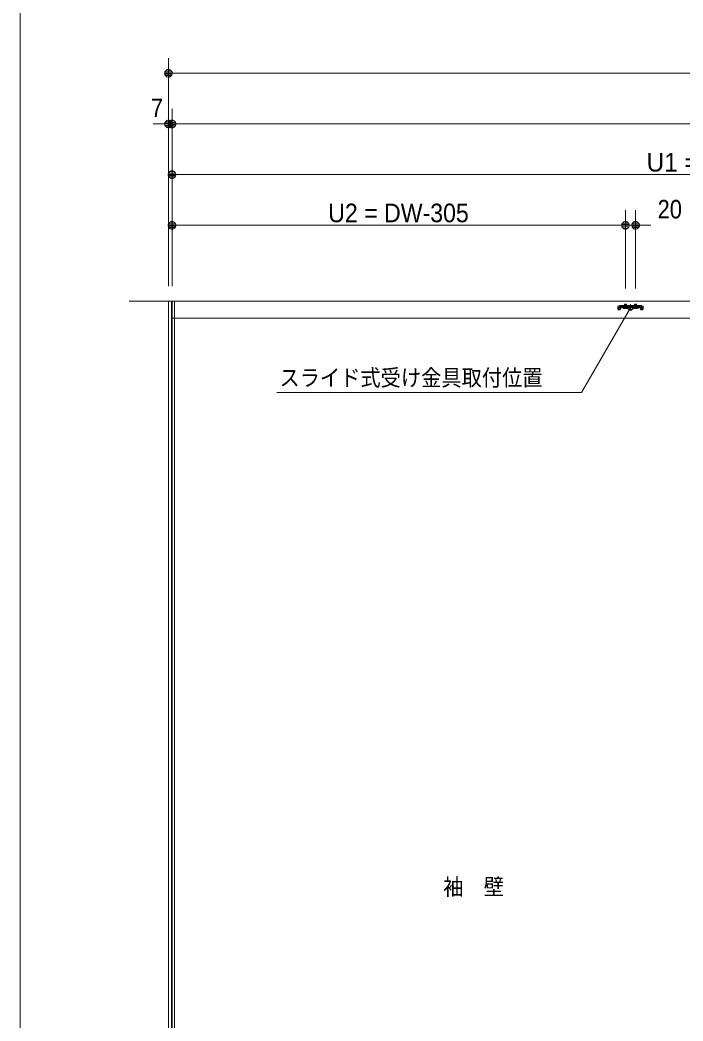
# Model space of a CAD drawing. Units: millimetres, scale not verified. Extents: x -6062 to 6062, y -3045 to 3045.
# Drawn here: x -5788 to -4479, y -1070 to 905 of the extents above; entities that cross this region are included whole.
import ezdxf
from ezdxf.enums import TextEntityAlignment as Align

# ---------------------------------------------------------------- set-up
doc = ezdxf.new("R2010")
doc.units = ezdxf.units.MM
doc.header["$LTSCALE"] = 20
for name, color, linetype, lineweight in [('0-0_2寸法-1', 7, 'Continuous', 9), ('0-1_0', 7, 'Continuous', 9), ('0-2_2寸法-2', 7, 'Continuous', 9), ('0-3_2寸法-3', 7, 'Continuous', 9), ('0-4_3一般', 7, 'Continuous', 9), ('0-5_1図面枠', 7, 'Continuous', 9)]:
    doc.layers.add(name, color=color, linetype=linetype, lineweight=lineweight)
doc.styles.add('ＭＳ ゴシック', font='')
doc.styles.add('ＭＳ Ｐゴシック', font='')
doc.styles.get('ＭＳ ゴシック').set_extended_font_data('MS Gothic')
doc.styles.get('ＭＳ Ｐゴシック').set_extended_font_data('MS PGothic')

# ---------------------------------------------------------------- blocks, each defined once
blk = doc.blocks.new('_Dot')
at = {"layer": '0-1_0'}
for p, q in [((-10, 0), (-20, 0)), ((9.78, 2), (-9.78, 2)), ((7.99, 6), (-7.99, 6)), ((9.16, -3.98), (-9.16, -3.98)), ((6, -7.98), (-6, -7.98))]:
    blk.add_line(p, q, dxfattribs=at)
for points in [[(10, 0), (9.92, 1.25), (9.69, 2.49), (9.3, 3.68), (8.76, 4.82), (8.09, 5.88), (7.29, 6.85), (6.37, 7.71), (5.36, 8.44), (4.26, 9.05), (3.09, 9.51), (1.87, 9.82), (0.63, 9.98), (-0.63, 9.98), (-1.87, 9.82), (-3.09, 9.51), (-4.26, 9.05), (-5.36, 8.44), (-6.37, 7.71), (-7.29, 6.85), (-8.09, 5.88), (-8.76, 4.82), (-9.3, 3.68), (-9.69, 2.49), (-9.92, 1.25), (-10, 0), (0, 0)], [(-10, 0), (-9.92, -1.25), (-9.69, -2.49), (-9.3, -3.68), (-8.76, -4.82), (-8.09, -5.88), (-7.29, -6.85), (-6.37, -7.71), (-5.36, -8.44), (-4.26, -9.05), (-3.09, -9.51), (-1.87, -9.82), (-0.63, -9.98), (0.63, -9.98), (1.87, -9.82), (3.09, -9.51), (4.26, -9.05), (5.36, -8.44), (6.37, -7.71), (7.29, -6.85), (8.09, -5.88), (8.76, -4.82), (9.3, -3.68), (9.69, -2.49), (9.92, -1.25), (10, 0), (0, 0)]]:
    blk.add_lwpolyline(points, close=True, dxfattribs=at)
blk = doc.blocks.new('グループ-4')
at = {"layer": '0-4_3一般'}
for p, q in [((-75696.5, 7000), (23223.5, 7000)), ((-74000, 7000), (-74000, -40000))]:
    blk.add_line(p, q, dxfattribs=at)
blk = doc.blocks.new('グループ-5')
at = {"layer": '0-4_3一般'}
for p, q in [((-73990, 7000), (21350, 7000)), ((-56347.1, 6808.1), (-56398, 6808.1)), ((-56398, 6764.1), (-56398, 6808.1)), ((-56398, 6764.1), (-56398, 6762.1)), ((-56398, 6762.1), (-56347.1, 6762.1)), ((-56398, 6692.1), (-56398, 6742.1)), ((-56374, 6762.1), (-56374, 6742.1)), ((-56374, 6692.1), (-56374, 6742.1)), ((-56347.1, 6808.1), (-56332.5, 6822.6)), ((-56328, 6762.1), (-56347.1, 6762.1)), ((-56319.1, 6836.1), (-56332.5, 6822.6)), ((-56328, 6762.1), (-56314.5, 6775.6)), ((-56324, 6692.1), (-56324, 6742.1)), ((-56319.1, 6836.1), (-56300, 6836.1)), ((-56200, 6836.1), (-56300, 6836.1)), ((-56300, 6826.1), (-56280, 6836.1)), ((-56300, 6790.1), (-56280, 6790.1)), ((-56300, 6766.1), (-56300, 6742.1)), ((-56300, 6766.1), (-55500, 6766.1)), ((-56300, 6742.1), (-55500, 6742.1)), ((-56300, 6692.1), (-56300, 6742.1)), ((-56200, 6825.2), (-56200, 6836.1)), ((-56200, 6836.1), (-55600, 6836.1)), ((-56200, 6815.2), (-56200, 6825.2)), ((-56200, 6790.1), (-56200, 6815.2)), ((-56200, 6784.1), (-56200, 6790.1)), ((-56190, 6815.2), (-55610, 6815.2)), ((-55610, 6774.1), (-56190, 6774.1)), ((-56140, 6836.1), (-56140, 6882.1)), ((-56140, 6882.1), (-56060, 6882.1)), ((-56140, 6756.2), (-56140, 6836.1)), ((-56136.2, 6742.1), (-56140, 6756.2)), ((-56140, 6756.2), (-56132.4, 6756.2)), ((-56136.2, 6742.1), (-56132.4, 6756.2)), ((-56132.4, 6836.1), (-56132.4, 6882.1)), ((-56132.4, 6756.2), (-56132.4, 6836.1)), ((-56100, 6699.1), (-56100, 6905.1)), ((-56100, 6867.1), (-56100, 6749.1)), ((-56100, 6713.6), (-56100, 6797.6)), ((-56067.6, 6882.1), (-56067.6, 6836.1)), ((-56067.6, 6836.1), (-56067.6, 6756.2)), ((-56063.8, 6742.1), (-56067.6, 6756.2)), ((-56060, 6756.2), (-56063.8, 6742.1)), ((-56060, 6882.1), (-56060, 6836.1)), ((-56060, 6836.1), (-56060, 6756.2)), ((-55900, 6884.2), (-55900, 6730.2)), ((-55900, 6651.9), (-55900, 6853.3)), ((-55775, 6742.1), (-55775, 6732.1)), ((-55625, 6742.1), (-55775, 6742.1)), ((-55775, 6732.1), (-55765, 6722.1)), ((-55775, 6732.1), (-55625, 6732.1)), ((-55765, 6722.1), (-55635, 6722.1)), ((-55741, 6722.1), (-55722.8, 6758.9)), ((-55740, 6836.1), (-55740, 6882.1)), ((-55740, 6756.2), (-55740, 6836.1)), ((-55740, 6756.2), (-55732.4, 6756.2)), ((-55736.2, 6742.1), (-55740, 6756.2)), ((-55736.2, 6742.1), (-55732.4, 6756.2)), ((-55732.4, 6836.1), (-55732.4, 6882.1)), ((-55732.4, 6756.2), (-55732.4, 6836.1)), ((-55732.4, 6756.2), (-55667.6, 6756.2)), ((-55722.8, 6758.9), (-55700, 6771)), ((-55700, 6699.1), (-55700, 6905.1)), ((-55700, 6867.1), (-55700, 6749.1)), ((-55700, 6713.6), (-55700, 6797.6)), ((-55700, 6771), (-55677.2, 6758.9)), ((-55677.2, 6758.9), (-55659, 6722.1)), ((-55667.6, 6882.1), (-55667.6, 6836.1)), ((-55667.6, 6836.1), (-55667.6, 6756.2)), ((-55667.6, 6756.2), (-55660, 6756.2)), ((-55663.8, 6742.1), (-55667.6, 6756.2)), ((-55660, 6756.2), (-55663.8, 6742.1)), ((-55660, 6836.1), (-55660, 6756.2)), ((-55635, 6722.1), (-55625, 6732.1)), ((-55625, 6732.1), (-55625, 6742.1)), ((-55600, 6836.1), (-55600, 6825.2)), ((-55500, 6836.1), (-55600, 6836.1)), ((-55600, 6815.2), (-55600, 6825.2)), ((-55600, 6815.2), (-55600, 6790.1)), ((-55600, 6790.1), (-55600, 6784.1)), ((-55520, 6836.1), (-55500, 6826.1)), ((-55520, 6790.1), (-55500, 6790.1)), ((-55500, 6836.1), (-55480.9, 6836.1)), ((-55500, 6790.1), (-55500, 6836.1)), ((-55485.5, 6775.6), (-55500, 6790.1)), ((-55500, 6766.1), (-55500, 6742.1)), ((-55500, 6742.1), (-55500, 6692.1)), ((-55472, 6762.1), (-55485.5, 6775.6)), ((-55480.9, 6836.1), (-55467.5, 6822.6)), ((-55476, 6742.1), (-55476, 6692.1)), ((-55472, 6762.1), (-55452.9, 6762.1)), ((-55467.5, 6822.6), (-55452.9, 6808.1)), ((-55402, 6808.1), (-55452.9, 6808.1)), ((-55452.9, 6762.1), (-55402, 6762.1)), ((-55426, 6742.1), (-55426, 6692.1)), ((-55402, 6808.1), (-55402, 6764.1)), ((-55402, 6764.1), (-55402, 6762.1)), ((-55402, 6762.1), (-55402, 6742.1)), ((-55402, 6742.1), (-55402, 6692.1)), ((21350, 6340), (-73990, 6340)), ((-56324, 6692.1), (-56374, 6692.1)), ((-56324, 6668.1), (-56374, 6668.1)), ((-55426, 6692.1), (-55476, 6692.1)), ((-55426, 6668.1), (-55476, 6668.1))]:
    blk.add_line(p, q, dxfattribs=at)
for points in [[(-56398, 6742.1), (-56398, 6762.1), (-56374, 6762.1)], [(-56300, 6836.1), (-56300, 6790.1), (-56314.5, 6775.6)], [(-56300, 6790.1), (-56300, 6780.1), (-56280, 6790.1), (-56200, 6790.1)], [(-56175, 6732.1), (-56165, 6722.1), (-56035, 6722.1), (-56025, 6732.1)], [(-56141, 6722.1), (-56122.8, 6758.9), (-56100, 6771), (-56077.2, 6758.9), (-56059, 6722.1)], [(-56132.4, 6756.2), (-56067.6, 6756.2), (-56060, 6756.2)], [(-55740, 6882.1), (-55660, 6882.1), (-55660, 6836.1)], [(-55600, 6790.1), (-55520, 6790.1), (-55500, 6780.1), (-55500, 6790.1)], [(-55426, 6742.1), (-55426, 6762.1), (-55402, 6762.1)]]:
    blk.add_lwpolyline(points, dxfattribs=at)
blk.add_lwpolyline([(-56025, 6732.1), (-56025, 6742.1), (-56175, 6742.1), (-56175, 6732.1)], close=True, dxfattribs=at)
for centre, radius, start, end in [((-56347.1, 6808.1), 46, 270, 315), ((-56300, 6790.1), 46, 90, 135), ((-56300, 6742.1), 24, 90, 180), ((-56190, 6825.2), 10, 180, 270), ((-56190, 6784.1), 10, 180, 270), ((-55610, 6825.2), 10, 270, 0), ((-55610, 6784.1), 10, 270, 0), ((-55500, 6790.1), 46, 45, 90), ((-55500, 6742.1), 24, 0, 90), ((-55452.9, 6808.1), 46, 225, 270), ((-56374, 6692.1), 24, 180, 270), ((-56324, 6692.1), 24, 270, 0), ((-55476, 6692.1), 24, 180, 270), ((-55426, 6692.1), 24, 270, 0)]:
    blk.add_arc(centre, radius, start, end, dxfattribs=at)
blk = doc.blocks.new('グループ-6')
at = {"layer": '0-4_3一般'}
for name in ['グループ-4', 'グループ-5']:
    blk.add_blockref(name, (0, 0), dxfattribs=at)
blk = doc.blocks.new('グループ-54')
at = {"layer": '0-4_3一般'}
blk.add_line((-74020, -40000), (-74020, 7000), dxfattribs=at)
blk.add_lwpolyline([(-74140, 7000), (-73900, 7000), (-73900, -40000), (-74140, -40000)], close=True, dxfattribs=at)
blk = doc.blocks.new('グループ-63')
at = {"layer": '0-5_1図面枠'}
blk.add_lwpolyline([(-80000, 55400), (80000, 55400), (80000, -55400), (-80000, -55400)], close=True, dxfattribs=at)
blk = doc.blocks.new('図面枠')
at = {"layer": '0-5_1図面枠'}
blk.add_blockref('グループ-63', (0, 0), dxfattribs=at)

msp = doc.modelspace()

# ---------------------------------------------------------------- linework, layer by layer
at = {"layer": '0-0_2寸法-1'}
for p, q in [((-5494.5, 730), (-5494.5, 830)), ((-727.51, 800), (-5479.49, 800)), ((-5487.5, 630), (-5487.5, 730)), ((-3182.51, 700), (-5472.49, 700)), ((-5487.5, 530), (-5487.5, 630)), ((-3283.51, 600), (-5472.49, 600)), ((-5487.5, 380), (-5487.5, 530)), ((-4592.5, 375.25), (-4592.5, 530)), ((-4607.51, 500), (-5472.49, 500))]:
    msp.add_line(p, q, dxfattribs=at)
at = {"layer": '0-2_2寸法-2'}
for p, q in [((-5494.5, 380), (-5494.5, 730)), ((-5487.5, 630), (-5487.5, 730)), ((-5509.51, 700), (-5524.51, 700)), ((-5494.5, 700), (-5487.5, 700)), ((-5472.49, 700), (-5457.49, 700)), ((-4592.5, 375.25), (-4592.5, 530)), ((-4572.5, 375.25), (-4572.5, 530)), ((-4607.51, 500), (-4622.51, 500)), ((-4592.5, 500), (-4572.5, 500)), ((-4557.49, 500), (-4542.49, 500))]:
    msp.add_line(p, q, dxfattribs=at)
at = {"layer": '0-3_2寸法-3'}
for p, q in [((-4577.61, 338.1), (-4587.39, 338.1)), ((-4582.33, 342.1), (-4582.67, 342.1)), ((-4582.33, 342.1), (-4582.67, 342.1)), ((-4578.5, 334.1), (-4586.5, 334.1))]:
    msp.add_line(p, q, dxfattribs=at)
msp.add_lwpolyline([(-5280.91, 170), (-4678.98, 170), (-4582.5, 337.1)], dxfattribs=at)
msp.add_circle((-4582.5, 337.1), 5.01, dxfattribs=at)
msp.add_circle((-4582.5, 337.1), 5.01, dxfattribs=at)

# ---------------------------------------------------------------- block references
at = {"layer": '0-0_2寸法-1', "xscale": 0.7503418, "yscale": 0.7503418, "rotation": 180}
for p in [(-5494.5, 800), (-5487.5, 700), (-5487.5, 600), (-5487.5, 500)]:
    msp.add_blockref('_Dot', p, dxfattribs=at)
at = {"layer": '0-0_2寸法-1', "xscale": 0.7503418, "yscale": 0.7503418}
msp.add_blockref('_Dot', (-4592.5, 500), dxfattribs=at)
at = {"layer": '0-2_2寸法-2', "xscale": 0.7503418, "yscale": 0.7503418}
for p in [(-5494.5, 700), (-4592.5, 500)]:
    msp.add_blockref('_Dot', p, dxfattribs=at)
at = {"layer": '0-2_2寸法-2', "xscale": 0.7503418, "yscale": 0.7503418, "rotation": 180}
for p in [(-5487.5, 700), (-4572.5, 500)]:
    msp.add_blockref('_Dot', p, dxfattribs=at)
at = {"layer": '0-4_3一般', "xscale": 0.05, "yscale": 0.05}
for name in ['グループ-6', 'グループ-54']:
    msp.add_blockref(name, (-1787.5, 0), dxfattribs=at)
at = {"layer": '0-5_1図面枠', "xscale": 0.05, "yscale": 0.05}
msp.add_blockref('図面枠', (-1787.5, 0), dxfattribs=at)

# ---------------------------------------------------------------- texts
at = {"layer": '0-0_2寸法-1', "style": 'ＭＳ Ｐゴシック'}
msp.add_text('U1 = DW×2-181', height=36.69, dxfattribs=at).set_placement((-4550.7, 595.04), align=Align.BOTTOM_LEFT)
at = {"layer": '0-0_2寸法-1', "style": 'ＭＳ Ｐゴシック', "width": 0.95}
msp.add_text('U2 = DW-305', height=36.69, dxfattribs=at).set_placement((-5179.18, 495.04), align=Align.BOTTOM_LEFT)
at = {"layer": '0-2_2寸法-2', "style": 'ＭＳ Ｐゴシック', "width": 0.9}
for s, p in [('7', (-5529.17, 702.48)), ('20', (-4528.98, 502.48))]:
    msp.add_text(s, height=36.66, dxfattribs=at).set_placement(p, align=Align.BOTTOM_LEFT)
at = {"layer": '0-3_2寸法-3', "style": 'ＭＳ ゴシック', "width": 0.9}
for s, p in [('スライド式受け金具取付位置', (-5275.5, 173.34)), ('袖\u3000壁', (-4952.14, -831.22))]:
    msp.add_text(s, height=32.55, dxfattribs=at).set_placement(p, align=Align.BOTTOM_LEFT)

doc.saveas('drawing.dxf')
